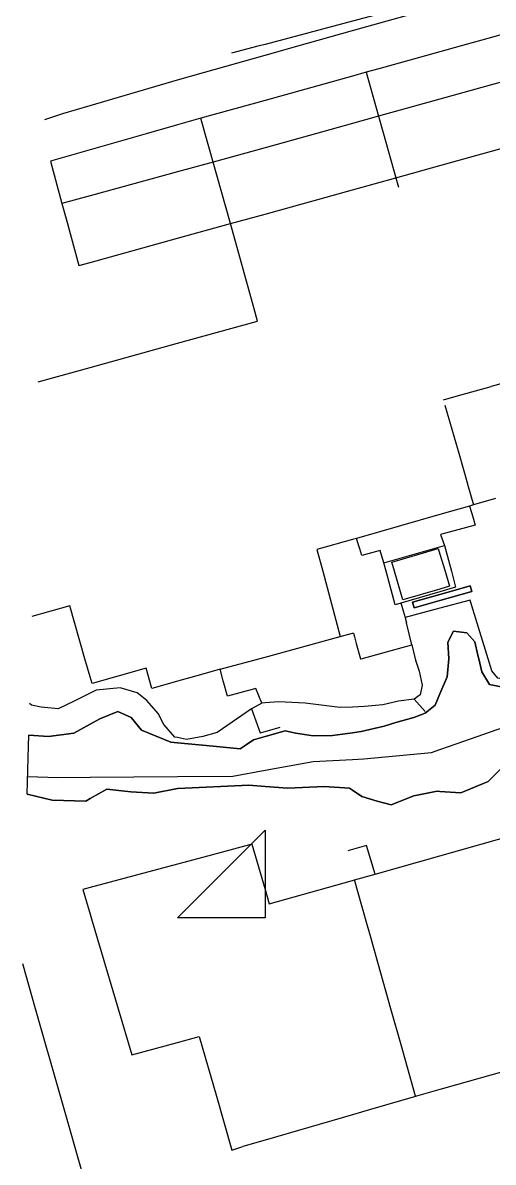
# Model space of a CAD drawing. Header units: millimetres. Extents: x 2 to 912, y 3 to 922.
# Drawn here: x 6.9 to 168.3, y 217.4 to 608 of the extents above; entities that cross this region are included whole.
import ezdxf

# ---------------------------------------------------------------- set-up
doc = ezdxf.new("R2010")
doc.units = ezdxf.units.MM

msp = doc.modelspace()

# ---------------------------------------------------------------- linework, layer by layer
at = {"layer": 'contours', "elevation": 8}
msp.add_lwpolyline([(90, 301.18), (90, 301.18), (60, 301.18), (60, 301.18), (60, 301.18), (90, 331.18), (90, 331.18), (90, 331.18), (90, 301.18)], dxfattribs=at)
at = {"layer": 'major_roads'}
msp.add_polyline3d([(80.9711, 21.1865, 2.6405), (78.7003, 30, 2.7061), (70.9708, 60, 2.8684), (68.5621, 69.3488, 2.9325), (62.6658, 90, 3.0826), (60, 99.3369, 3.2396), (54.1003, 120, 3.5501), (45.5348, 150, 3.988), (39.7911, 170.1168, 4.3031), (36.9696, 180, 4.4516), (30, 204.4128, 4.7212), (28.4049, 210, 4.7728), (19.8402, 240, 5.0099), (11.2755, 270, 5.3435), (6.8864, 285.3742, 5.5985)], dxfattribs=at)
at = {"layer": 'minor_roads'}
for points in [[(396.9571, 667.5421, 4.8023), (390, 665.5554, 4.7482), (370.5462, 660, 4.3782), (360, 656.9884, 4.1667), (330, 648.4213, 3.642), (300, 639.8543, 3.427), (277.3769, 633.3939, 3.5687), (270, 631.3469, 3.6194), (265.1459, 630, 3.6639), (240, 623.0224, 3.8816), (210, 614.6979, 3.9804), (189.5256, 609.0166, 3.6487), (180, 606.3772, 3.4882), (156.9848, 600, 2.9839), (150, 598.0646, 2.8727), (129.0937, 592.2718, 2.6716), (124.7515, 591.0651, 2.6335), (120, 589.7478, 2.5932), (90, 581.4302, 2.5851), (67.97, 575.3223, 2.6852), (60, 573.0552, 2.7133), (49.2593, 570, 2.7669), (30, 564.5216, 2.9548), (16.3664, 560.6435, 3.1157)], [(14.495, 574.9237, 3.1858), (20.5807, 576.9488, 3.1552), (30, 579.696, 3.0977), (60, 588.4456, 2.961), (68.8508, 591.027, 2.9156), (90, 596.9535, 2.7839), (100.8718, 600, 2.7948), (120, 605.3602, 2.9084), (150, 613.7669, 3.4226), (180, 622.1736, 4.1204), (185.3498, 623.6728, 4.2049)], [(180, 590.1428, 3.0213), (150, 581.827, 2.5734), (128.973, 575.9985, 2.4123), (120, 573.5092, 2.3525), (107.3503, 570, 2.3588), (90, 565.1868, 2.4291), (72.1912, 560.2463, 2.5506), (60, 556.9053, 2.6325), (30, 548.6839, 2.965), (20.3171, 546.0303, 3.1053)], [(124.7515, 591.0651, 2.6335), (128.973, 575.9985, 2.4123), (130.6566, 570, 2.32), (134.8928, 554.9067, 2.3529), (135.8005, 551.6648, 2.3602)], [(12.1289, 484.8826, 4.2643), (30, 489.8376, 3.9163), (60, 498.1557, 3.2609), (87.4614, 505.7699, 2.842), (86.2759, 510, 2.761), (78.1031, 539.164, 2.4735), (77.8687, 540, 2.4649), (72.1912, 560.2463, 2.5506), (69.4602, 570, 2.593), (67.97, 575.3223, 2.6852)], [(26.0638, 524.8036, 3.2974), (30, 525.8898, 3.2136), (60, 534.1684, 2.6705), (78.1031, 539.164, 2.4735), (81.1188, 540, 2.4418), (90, 542.462, 2.3836), (120, 550.7783, 2.3289), (134.8928, 554.9067, 2.3529), (150, 559.0975, 2.3757), (180, 567.4195, 2.5924)], [(16.3664, 560.6435, 3.1157), (20.3171, 546.0303, 3.1053), (21.9497, 540, 3.0948), (26.0638, 524.8036, 3.2974)], [(186.4108, 488.5685, 3.525), (180, 486.7836, 3.5165), (167.5453, 483.316, 3.5324)], [(151.2015, 478.7972, 3.5638), (155.5518, 480, 3.5567), (167.5453, 483.316, 3.5324)], [(151.7339, 476.9416, 3.5999), (156.4592, 460.4573, 3.9051)], [(156.4592, 460.4573, 3.9051), (159.4535, 450, 4.084), (159.4833, 449.8958, 4.0858)], [(159.4833, 449.8958, 4.0858), (161.5389, 442.7174, 4.2033)], [(169.0322, 444.9574, 4.1362), (161.5389, 442.7174, 4.2033), (160.1878, 442.2971, 4.2171), (150, 439.3935, 4.329), (121.4334, 431.2518, 4.5827), (120, 430.8551, 4.5971), (107.8052, 427.4802, 4.6963), (109.804, 420, 4.8923), (115.7944, 397.582, 5.4077)], [(54.0302, 380.5656, 5.9291), (51.1998, 379.7563, 5.9314), (49.2037, 386.7379, 5.7538), (30.6689, 381.4863, 5.7686), (30, 383.8219, 5.7116), (28.2306, 390, 5.5697), (23.0384, 408.1292, 5.2541), (10.015, 404.4341, 5.3067)], [(74.5574, 386.3788, 5.8054), (87.8866, 390, 5.7079), (90, 390.5742, 5.6908), (115.7944, 397.582, 5.4077)], [(67.8883, 384.4799, 5.8588), (60, 382.2518, 5.9237), (54.0302, 380.5656, 5.9291)], [(74.5574, 386.3788, 5.8054), (67.8883, 384.4799, 5.8588)], [(91.4551, 305.9567, 6.3862), (120, 313.9311, 6.2477), (120.7304, 314.1352, 6.2368), (127.7411, 316.1274, 6.1311), (150, 322.438, 5.7805), (176.6733, 330, 5.0944), (180, 330.9431, 5.0018), (199.3512, 336.4293, 4.357), (208.9806, 339.1621, 4.0338), (210, 339.4513, 3.9995), (223.9208, 343.4016, 3.5683), (227.7757, 330, 3.5218), (231.7248, 316.2707, 3.5807), (236.3953, 300, 3.6613), (240, 287.4424, 3.7364), (244.8229, 270.641, 3.8753)], [(85.445, 326.3812, 6.6486), (84.6483, 326.1696, 6.6481), (70.7467, 322.4424, 6.643)], [(85.445, 326.3812, 6.6486), (90, 310.9017, 6.4544), (91.4551, 305.9567, 6.3862)], [(127.7411, 316.1274, 6.1311), (124.827, 325.9606, 6.2424), (120, 324.5826, 6.3189), (118.3528, 324.1123, 6.332)], [(70.7467, 322.4424, 6.643), (60, 319.5632, 6.6442), (30, 311.5256, 6.3541), (27.4973, 310.8551, 6.3138), (30, 302.4058, 6.2511), (30.7126, 300, 6.2294), (39.5986, 270, 5.6221), (44.2842, 254.181, 5.3577), (60, 258.4332, 5.4942), (67.439, 260.446, 5.4909), (73.3153, 240, 4.9974), (78.6223, 221.535, 4.6667), (82.3995, 222.7379, 4.6453)], [(121.9562, 309.7874, 6.1878), (120.7304, 314.1352, 6.2368)], [(126.1725, 294.8231, 5.935), (124.7139, 300, 6.0807), (121.9562, 309.7874, 6.1878)], [(128.9498, 285.0029, 5.6685), (126.1725, 294.8231, 5.935)], [(136.6587, 257.6419, 4.9419), (133.1769, 270, 5.2871), (128.9498, 285.0029, 5.6685)], [(231.1704, 265.3352, 4.1617), (210, 259.3248, 4.5078), (180, 250.8076, 4.6427), (151.2554, 242.6469, 4.5071), (150, 242.2909, 4.4979), (141.9223, 240, 4.4722), (141.6503, 239.9229, 4.4717)], [(141.6503, 239.9229, 4.4717), (141.6286, 240, 4.4733), (136.6587, 257.6419, 4.9419)], [(141.6503, 239.9229, 4.4717), (126.2113, 235.4454, 4.4392), (120, 233.6438, 4.4267), (90, 224.9424, 4.6005), (82.3995, 222.7379, 4.6453)]]:
    msp.add_polyline3d(points, dxfattribs=at)
at = {"layer": 'parks'}
msp.add_polyline3d([(133.4731, 423.1042, 4.7438), (149.4184, 427.8102, 4.5782), (150, 425.8623, 4.6178), (151.7505, 420, 4.7195), (153.284, 414.8642, 4.7861), (150, 413.8936, 4.8518), (137.3304, 410.1491, 4.9971), (134.3974, 420, 4.8138), (133.4731, 423.1042, 4.7438)], dxfattribs=at)
at = {"layer": 'paths'}
for points in [[(183.6299, 629.0825, 4.4119), (180, 627.7919, 4.3452), (150, 617.1263, 3.5481), (143.8119, 614.9263, 3.411), (120, 608.606, 3.0072), (90, 600.6432, 2.8388), (87.5767, 600, 2.8491), (78.4955, 597.5896, 2.9133)], [(160.1878, 442.2971, 4.2171), (160.8186, 440.1879, 4.2503)], [(161.2718, 438.6971, 4.2732), (162.1326, 435.8191, 4.3159), (150.1579, 432.6086, 4.4725), (151.5993, 428.7853, 4.5394), (153.9355, 420, 4.6902), (155.3901, 414.5298, 4.7606), (150, 412.9397, 4.8688), (136.6301, 408.9956, 5.0246), (136.9044, 408.0676, 5.0414)], [(160.8186, 440.1879, 4.2503), (161.2718, 438.6971, 4.2732)], [(122.1108, 429.0762, 4.6367), (121.4334, 431.2518, 4.5827)], [(122.5272, 427.7166, 4.6702), (122.1108, 429.0762, 4.6367)], [(130.7957, 422.8955, 4.7598), (129.4846, 427.0688, 4.6628), (123.264, 425.3442, 4.7282), (122.5272, 427.7166, 4.6702)], [(136.6301, 408.9956, 5.0246), (134.6785, 408.4516, 5.0481), (131.5741, 420, 4.8266), (130.7957, 422.8955, 4.7598), (150, 428.3325, 4.5651), (151.5993, 428.7853, 4.5394)], [(136.9044, 408.0676, 5.0414), (137.3701, 406.437, 5.0709)], [(137.3701, 406.437, 5.0709), (138.0209, 404.1691, 5.1114), (138.1982, 403.5413, 5.1226)], [(161.3417, 406.9328, 4.7852), (160.375, 410.0833, 4.7539), (150, 407.3384, 4.9688), (138.0209, 404.1691, 5.1114)], [(161.8847, 405.17, 4.802), (161.3417, 406.9328, 4.7852)], [(138.1982, 403.5413, 5.1226), (138.5681, 402.2574, 5.1453)], [(178.5956, 382.7811, 4.7352), (173.7776, 382.517, 4.8434), (169.8525, 383.3642, 4.9212), (167.8281, 385.8914, 4.94), (166.5615, 390, 4.9256), (161.8847, 405.17, 4.802)], [(115.7944, 397.582, 5.4077), (120, 398.7154, 5.3657), (120.3228, 398.8023, 5.3611), (120.6912, 397.4626, 5.3886)], [(140.4049, 394.7405, 5.2776), (138.5681, 402.2574, 5.1453)], [(140.4049, 394.7405, 5.2776), (141.5037, 390, 5.3593), (141.6955, 389.1726, 5.3685), (142.8873, 385.6814, 5.4029), (143.9339, 380.9663, 5.4529), (143.2555, 377.5707, 5.5051), (141.2085, 376.1642, 5.549), (135.8293, 375.4312, 5.6268), (130.3635, 374.1703, 5.7156), (124.1321, 373.5713, 5.8061), (120, 373.4227, 5.8625), (115.6158, 373.2649, 5.8964), (103.7154, 374.7308, 5.951), (94.5907, 375.2309, 6.0029), (90, 374.8546, 6.0425), (88.9198, 374.766, 6.0467), (85.3656, 372.8318, 6.0976), (73.5691, 364.7337, 6.3125)], [(120.6912, 397.4626, 5.3886), (121.3102, 395.2142, 5.4343)], [(121.3102, 395.2142, 5.4343), (122.7453, 390, 5.5387), (122.7619, 389.9397, 5.5395), (122.9837, 390, 5.5364), (140.4049, 394.7405, 5.2776)], [(75.6473, 382.388, 5.8968), (74.5574, 386.3788, 5.8054)], [(59.0455, 363.1435, 6.3817), (55.2753, 367.4279, 6.2526), (53.3563, 371.1987, 6.1494), (49.4619, 375.6724, 6.018), (46.0999, 378.2906, 5.9353), (40.2689, 380.0249, 5.8594), (32.0389, 379.246, 5.8277), (30, 378.2029, 5.8391), (24.5684, 375.4243, 5.8882), (19.0271, 372.8261, 5.9297), (13.2049, 373.3605, 5.902), (9.9144, 374.0887, 5.8778), (9.2324, 374.6529, 5.8645)], [(88.9198, 374.766, 6.0467), (86.8892, 379.8232, 5.9373), (77.0919, 377.1508, 6.0157), (75.6473, 382.388, 5.8968)], [(141.2085, 376.1642, 5.549), (144.9868, 371.8796, 5.5565)], [(85.3656, 372.8318, 6.0976), (88.2821, 364.6262, 6.2746), (90, 365.0956, 6.2595), (95.1769, 366.5099, 6.1864)], [(73.5691, 364.7337, 6.3125), (68.6892, 363.3459, 6.3588), (63.1004, 362.3208, 6.3993), (60, 362.9498, 6.3931), (59.0455, 363.1435, 6.3817)]]:
    msp.add_polyline3d(points, dxfattribs=at)
at = {"layer": 'water'}
for points in [[(140.6368, 409.4112, 4.9909), (150, 412.0422, 4.8849), (158.4059, 414.4041, 4.7178), (160.4301, 414.9462, 4.6796), (160.9846, 413.0064, 4.7004), (150, 409.9309, 4.9225), (141.183, 407.4623, 5.0251), (140.6368, 409.4112, 4.9909)], [(141.183, 407.4623, 5.0251), (150, 409.9309, 4.9225), (160.9846, 413.0064, 4.7004), (160.4301, 414.9462, 4.6796), (158.4059, 414.4041, 4.7178), (150, 412.0422, 4.8849), (140.6368, 409.4112, 4.9909), (141.183, 407.4623, 5.0251)], [(8.4164, 343.602, 6.2524), (8.8473, 360, 6.1618), (8.9477, 363.8206, 6.0844), (15.7021, 363.3336, 6.1207), (24.4433, 364.5176, 6.1286), (30, 367.5963, 6.0797), (33.2902, 369.4193, 6.06), (39.4983, 371.8976, 6.0434), (44.0297, 369.8533, 6.1205), (47.6596, 365.4516, 6.2484), (57.684, 361.4028, 6.4144), (60, 361.1793, 6.4361), (72.2184, 360, 6.4273), (81.5177, 359.1025, 6.4077), (82.8396, 360, 6.3947), (85.9887, 362.138, 6.3369), (90, 363.3097, 6.2992), (96.8567, 365.3125, 6.1983), (100.5149, 364.4444, 6.1862), (106.5061, 363.5802, 6.1534), (113.0954, 363.6675, 6.096), (120, 364.6065, 6.0208), (123.0113, 365.0161, 5.9689), (130.8409, 366.838, 5.8245), (134.8378, 368.1096, 5.748), (141.0594, 369.8714, 5.6361), (144.9737, 371.3777, 5.563), (148.3381, 374.0796, 5.4853), (150, 377.9995, 5.4181), (152.4601, 383.8023, 5.2966), (153.114, 390, 5.2118), (153.1157, 390.0167, 5.2114), (152.7472, 395.6534, 5.1228), (154.7116, 399.4524, 5.0209), (159.2256, 398.8967, 4.9446), (161.9857, 395.8014, 4.9378), (163.0273, 391.198, 4.9836), (163.3172, 390, 4.9947), (164.4181, 385.4508, 5.0184), (166.9544, 381.2081, 5.0064), (173.2563, 379.88, 4.8801)], [(173.2563, 379.88, 4.8801), (166.9544, 381.2081, 5.0064), (164.4181, 385.4508, 5.0184), (163.3172, 390, 4.9947), (163.0273, 391.198, 4.9836), (161.9857, 395.8014, 4.9378), (159.2256, 398.8967, 4.9446), (154.7116, 399.4524, 5.0209), (152.7472, 395.6534, 5.1228), (153.1157, 390.0167, 5.2114), (153.114, 390, 5.2118), (152.4601, 383.8023, 5.2966), (150, 377.9995, 5.4181), (148.3381, 374.0796, 5.4853), (144.9737, 371.3777, 5.563), (141.0594, 369.8714, 5.6361), (134.8378, 368.1096, 5.748), (130.8409, 366.838, 5.8245), (123.0113, 365.0161, 5.9689), (120, 364.6065, 6.0208), (113.0954, 363.6675, 6.096), (106.5061, 363.5802, 6.1534), (100.5149, 364.4444, 6.1862), (96.8567, 365.3125, 6.1983), (90, 363.3097, 6.2992), (85.9887, 362.138, 6.3369), (82.8396, 360, 6.3947), (81.5177, 359.1025, 6.4077), (72.2184, 360, 6.4273), (60, 361.1793, 6.4361), (57.684, 361.4028, 6.4144), (47.6596, 365.4516, 6.2484), (44.0297, 369.8533, 6.1205), (39.4983, 371.8976, 6.0434), (33.2902, 369.4193, 6.06), (30, 367.5963, 6.0797), (24.4433, 364.5176, 6.1286), (15.7021, 363.3336, 6.1207), (8.9477, 363.8206, 6.0844)], [(8.5733, 349.5696, 6.2198), (18.861, 349.2993, 6.2893), (30, 349.3842, 6.362), (60, 349.613, 6.5619), (78.9473, 349.7575, 6.5083), (90, 351.7516, 6.4573), (106.5321, 354.7343, 6.2729), (120, 355.4664, 6.1415), (123.9528, 355.6812, 6.0758), (147.0881, 357.8359, 5.6881), (150, 358.853, 5.6352), (153.2835, 360, 5.5494), (174.5518, 367.4293, 4.9691)], [(176.1526, 357.3795, 5.0104), (166.6034, 347.8644, 5.2848), (157.1948, 344.0098, 5.5426), (150, 344.5287, 5.7232), (149.0813, 344.5949, 5.7384), (141.032, 343.0113, 5.8861), (133.3293, 339.8746, 6.0411), (128.4323, 341.2123, 6.1157), (123.1925, 342.7172, 6.1938), (120, 344.9621, 6.2297), (119.0155, 345.6543, 6.2336), (110.2958, 346.2089, 6.3146), (97.8234, 345.5692, 6.4435), (90, 346.2202, 6.514), (84.4284, 346.6838, 6.5241), (60.1084, 345.5276, 6.5998), (60, 345.507, 6.6003), (51.809, 343.9506, 6.5612), (43.9424, 344.4084, 6.5051), (35.6989, 345.2667, 6.4422), (30, 342.0642, 6.4378), (28.4888, 341.215, 6.4339), (16.9936, 341.517, 6.3354), (8.4164, 343.602, 6.2524)], [(8.4164, 343.602, 6.2524), (16.9936, 341.517, 6.3354), (28.4888, 341.215, 6.4339), (30, 342.0642, 6.4378), (35.6989, 345.2667, 6.4422), (43.9424, 344.4084, 6.5051), (51.809, 343.9506, 6.5612), (60, 345.507, 6.6003), (60.1084, 345.5276, 6.5998), (84.4284, 346.6838, 6.5241), (90, 346.2202, 6.514), (97.8234, 345.5692, 6.4435), (110.2958, 346.2089, 6.3146), (119.0155, 345.6543, 6.2336), (120, 344.9621, 6.2297), (123.1925, 342.7172, 6.1938), (128.4323, 341.2123, 6.1157), (133.3293, 339.8746, 6.0411), (141.032, 343.0113, 5.8861), (149.0813, 344.5949, 5.7384), (150, 344.5287, 5.7232), (157.1948, 344.0098, 5.5426), (166.6034, 347.8644, 5.2848), (176.1526, 357.3795, 5.0104)]]:
    msp.add_polyline3d(points, dxfattribs=at)

doc.saveas('drawing.dxf')
